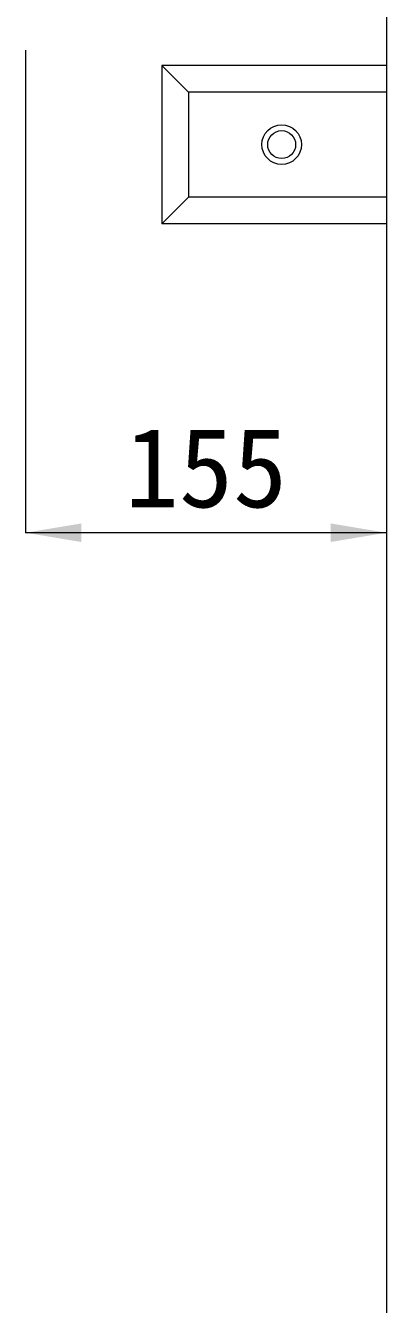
# Model space of a CAD drawing. Units: millimetres, scale not verified. Extents: x 42559 to 133118, y -58351 to -47326.
# Drawn here: x 123839 to 123994, y -53596 to -53047 of the extents above; entities that cross this region are included whole.
import ezdxf
from ezdxf.enums import TextEntityAlignment as Align

# ---------------------------------------------------------------- set-up
doc = ezdxf.new("R2010")
doc.units = ezdxf.units.MM
doc.header["$LTSCALE"] = 23
doc.linetypes.add('USER1', pattern=[1.35, 0.75, -0.6])
for name, color, linetype, lineweight in [('インサート', 92, 'USER1', 9), ('寸法線', 7, 'Continuous', 13), ('本体', 2, 'Continuous', 13)]:
    doc.layers.add(name, color=color, linetype=linetype, lineweight=lineweight)
doc.styles.add('ＭＳ ゴシック', font='')
doc.styles.get('ＭＳ ゴシック').set_extended_font_data('MS Gothic')

# ---------------------------------------------------------------- blocks, each defined once
blk = doc.blocks.new('filled_arrow')
at = {"color": 0, "linetype": 'Continuous', "lineweight": -2}
blk.add_solid([(7.5, 1.25), (0, 0), (7.5, -1.25)], dxfattribs=at)

msp = doc.modelspace()

# ---------------------------------------------------------------- linework, layer by layer
at = {"layer": 'インサート', "linetype": 'Continuous'}
for radius in [8.5, 6]:
    msp.add_circle((123949.16, -53098.27), radius, dxfattribs=at)
at = {"layer": '寸法線'}
for p, q in [((123994.16, -52951.27), (123994.16, -53264.95)), ((123839.16, -53057.77), (123839.16, -53264.95)), ((123994.16, -53264.95), (123839.16, -53264.95))]:
    msp.add_line(p, q, dxfattribs=at)
at = {"layer": '本体'}
msp.add_line((123994.16, -52911.27), (123994.16, -54361.27), dxfattribs=at)
at = {"layer": '本体', "lineweight": 9}
for p, q in [((123897.66, -53064.27), (123897.66, -53132.27)), ((123994.16, -53064.27), (123897.66, -53064.27)), ((123994.16, -53132.27), (123897.66, -53132.27))]:
    msp.add_line(p, q, dxfattribs=at)
at = {"layer": '本体', "lineweight": 5}
for p, q in [((123909.16, -53075.77), (123897.66, -53064.27)), ((123909.16, -53075.77), (123909.16, -53120.77)), ((123994.16, -53075.77), (123909.16, -53075.77)), ((123909.16, -53120.77), (123897.66, -53132.27)), ((123994.16, -53120.77), (123909.16, -53120.77))]:
    msp.add_line(p, q, dxfattribs=at)

# ---------------------------------------------------------------- block references
at = {"layer": '寸法線', "xscale": 3.2, "yscale": 3.2}
msp.add_blockref('filled_arrow', (123839.16, -53264.95), dxfattribs=at)
at = {"layer": '寸法線', "xscale": 3.2, "yscale": 3.2, "rotation": 180}
msp.add_blockref('filled_arrow', (123994.16, -53264.95), dxfattribs=at)

# ---------------------------------------------------------------- texts
at = {"layer": '寸法線', "style": 'ＭＳ ゴシック'}
msp.add_text('155', height=34.18, dxfattribs=at).set_placement((123916.66, -53236.95), align=Align.MIDDLE_CENTER)

doc.saveas('drawing.dxf')
